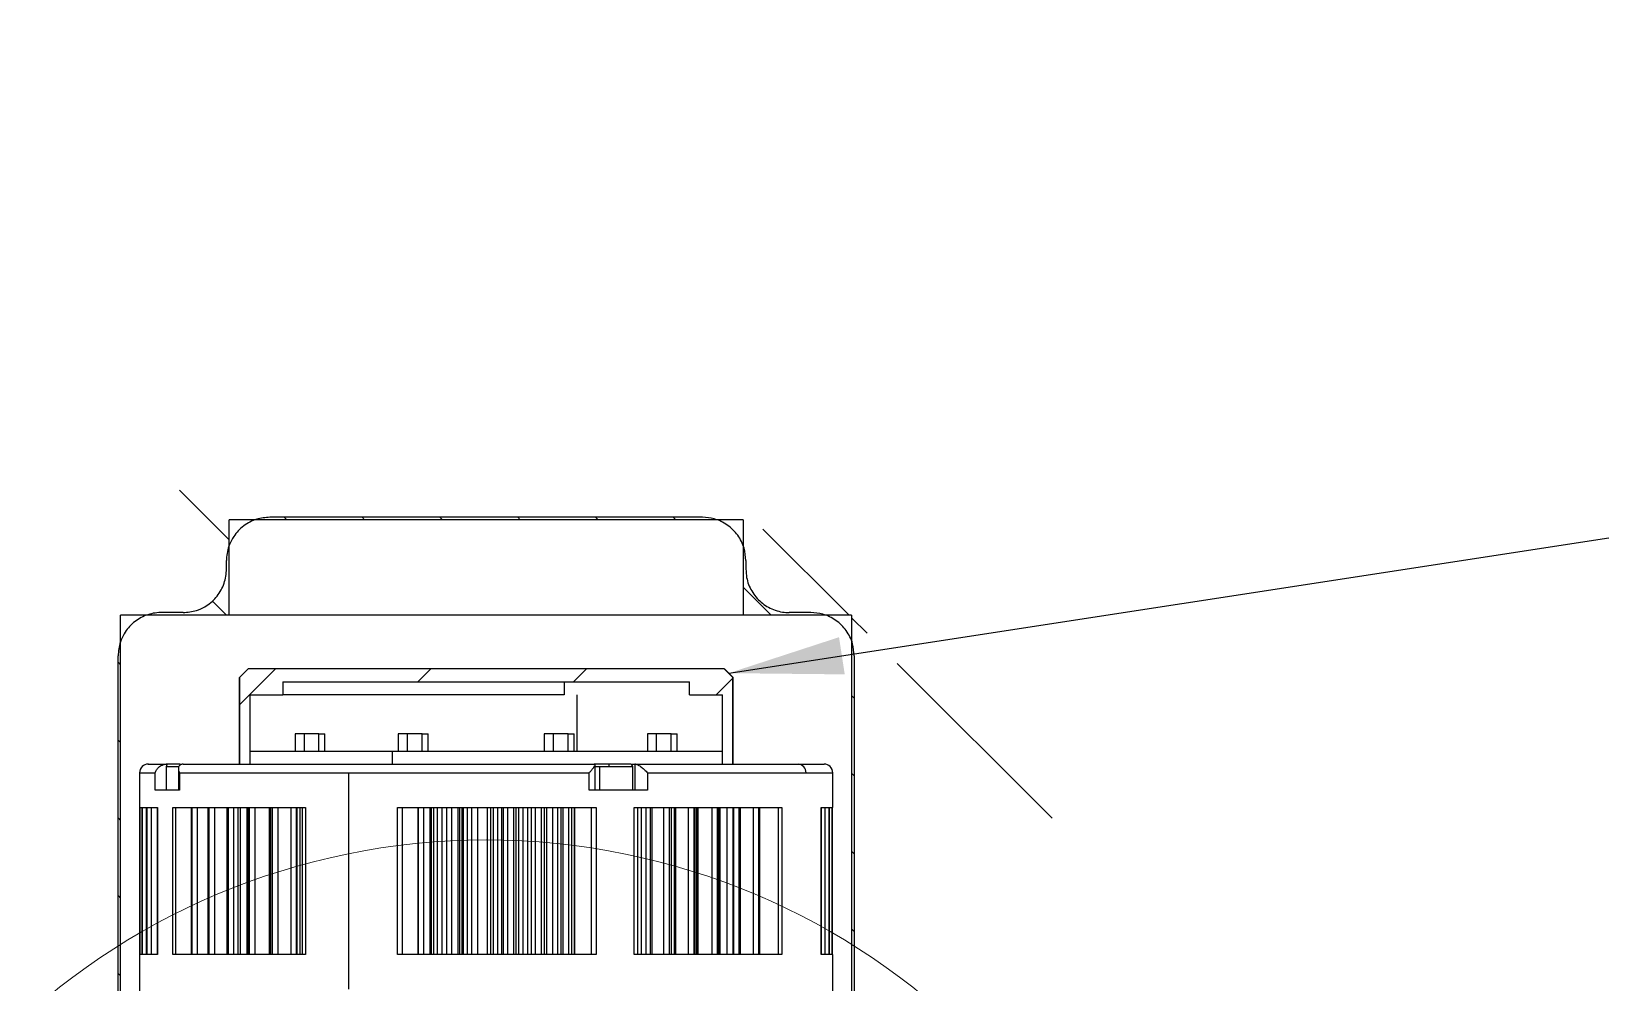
# Model space of a CAD drawing. Header units: millimetres. Extents: x 2 to 1187, y 2 to 839.
# Drawn here: x 290.98 to 336.25, y 471.19 to 498.65 of the extents above; entities that cross this region are included whole.
import ezdxf

# ---------------------------------------------------------------- set-up
doc = ezdxf.new("R2010")
doc.units = ezdxf.units.MM
doc.dimstyles.new('SLDDIMSTYLE0', dxfattribs={"dimtxt": 0.18, "dimasz": 3.302, "dimexe": 0, "dimexo": 0.0625, "dimgap": 0, "dimtad": 0, "dimtih": 1, "dimtoh": 1, "dimdec": 0, "dimrnd": 1e-09, "dimzin": 0, "dimdsep": 46, "dimtxsty": 'Standard', "dimsah": 1, "dimcen": 0.09, "dimadec": 0, "dimazin": 0, "dimtfac": 3.302, "dimtdec": 0, "dimtofl": 0, "dimtmove": 0, "dimatfit": 3, "dimfxl": 1, "dimfrac": 2, "dimtolj": 1, "dimtzin": 0, "dimarcsym": 0})

# ---------------------------------------------------------------- blocks, each defined once
blk = doc.blocks.new('SW_HATCH_1')
at = {"color": 0, "linetype": 'Continuous', "lineweight": 18}
for p, q in [((129.497, 4.342), (128.064, 5.775)), ((131.165, 4.92), (131.09, 4.995)), ((133.41, 4.92), (133.335, 4.995)), ((135.655, 4.92), (135.58, 4.995)), ((137.9, 4.92), (137.825, 4.995)), ((140.145, 4.92), (140.07, 4.995)), ((142.39, 4.92), (142.315, 4.995)), ((147.385, 2.17), (144.902, 4.653)), ((145.14, 2.17), (144.334, 2.976)), ((129.425, 2.17), (129.016, 2.578)), ((127.18, 2.17), (127.167, 2.182)), ((147.907, 1.648), (147.461, 2.094)), ((126.37, 0.734), (126.295, 0.809)), ((129.797, -0.416), (130.833, 0.62)), ((134.948, 0.245), (135.323, 0.62)), ((139.439, 0.245), (139.814, 0.62)), ((153.243, -3.688), (148.778, 0.777)), ((143.554, -0.13), (144.034, 0.35)), ((147.536, -0.226), (147.461, -0.151)), ((126.37, -1.511), (126.295, -1.436)), ((147.536, -2.471), (147.461, -2.396)), ((126.37, -3.756), (126.295, -3.681)), ((147.536, -4.716), (147.461, -4.641)), ((126.37, -6.001), (126.295, -5.926)), ((147.536, -6.961), (147.461, -6.886)), ((126.37, -8.246), (126.295, -8.171))]:
    blk.add_line(p, q, dxfattribs=at)

msp = doc.modelspace()

# ---------------------------------------------------------------- linework, layer by layer
at = {"color": 7, "linetype": 'Continuous', "lineweight": 25}
for p, q in [((311.5164, 484.5516), (296.6794, 484.5516)), ((296.6794, 481.8016), (296.6794, 484.5516)), ((310.3402, 484.6266), (297.8556, 484.6266)), ((311.5164, 484.5516), (311.5164, 481.8016)), ((296.5979, 483.3766), (296.5979, 483.1266)), ((296.6043, 483.3766), (296.5979, 483.3766)), ((296.5979, 483.1266), (296.6043, 483.1266)), ((296.6043, 483.1266), (296.6043, 483.3766)), ((311.5915, 483.3766), (311.5915, 483.1266)), ((311.5979, 483.3766), (311.5915, 483.3766)), ((311.5915, 483.1266), (311.5979, 483.1266)), ((311.5979, 483.1266), (311.5979, 483.3766)), ((296.6794, 481.8016), (293.5525, 481.8016)), ((293.5525, 464.3016), (293.5525, 481.8016)), ((295.3534, 481.8766), (294.728, 481.8766)), ((311.5164, 481.8016), (296.6794, 481.8016)), ((314.6433, 481.8016), (311.5164, 481.8016)), ((313.4678, 481.8766), (312.8424, 481.8766)), ((314.6433, 481.8016), (314.6433, 464.3016)), ((293.4729, 480.6266), (293.4729, 464.3766)), ((293.4774, 480.6266), (293.4729, 480.6266)), ((293.4774, 464.3766), (293.4774, 480.6266)), ((314.7184, 480.6266), (314.7184, 464.3766)), ((314.7229, 480.6266), (314.7184, 480.6266)), ((314.7229, 464.8766), (314.7229, 480.6266)), ((296.9729, 480.0016), (296.9729, 477.5016)), ((297.2299, 480.2516), (296.9797, 480.0016)), ((296.9797, 480.0016), (296.9797, 477.5016)), ((310.9659, 480.2516), (297.2299, 480.2516)), ((311.2161, 480.0016), (310.9659, 480.2516)), ((310.9659, 480.2516), (310.9729, 480.2516)), ((311.2229, 480.0016), (310.9729, 480.2516)), ((311.2161, 477.5016), (311.2161, 480.0016)), ((311.2161, 480.0016), (311.2229, 480.0016)), ((311.2229, 477.5016), (311.2229, 480.0016)), ((297.28, 479.5016), (298.2311, 479.5016)), ((297.28, 479.5016), (297.28, 477.5016)), ((298.2311, 479.8766), (309.9647, 479.8766)), ((298.2311, 479.8766), (298.2311, 479.5016)), ((306.3462, 479.5016), (298.2311, 479.5016)), ((306.3462, 479.8766), (306.3462, 479.5016)), ((306.7097, 479.5016), (306.7097, 477.8766)), ((309.9647, 479.5016), (309.9647, 479.8766)), ((309.9647, 479.5016), (310.9158, 479.5016)), ((310.9158, 477.5016), (310.9158, 479.5016)), ((298.5864, 478.3766), (298.5864, 477.8766)), ((298.8447, 478.3766), (298.5864, 478.3766)), ((298.8447, 478.3766), (298.8447, 477.8766)), ((299.2749, 478.3766), (298.8447, 478.3766)), ((299.2749, 477.8766), (299.2749, 478.3766)), ((299.2749, 478.3766), (299.4467, 478.3766)), ((299.4467, 477.8766), (299.4467, 478.3766)), ((301.563, 478.3766), (301.563, 477.8766)), ((301.8213, 478.3766), (301.563, 478.3766)), ((301.8213, 478.3766), (301.8213, 477.8766)), ((302.2514, 478.3766), (301.8213, 478.3766)), ((302.2514, 477.8766), (302.2514, 478.3766)), ((302.2514, 478.3766), (302.4233, 478.3766)), ((302.4233, 477.8766), (302.4233, 478.3766)), ((305.7725, 478.3766), (305.7725, 477.8766)), ((306.0308, 478.3766), (305.7725, 478.3766)), ((306.0308, 478.3766), (306.0308, 477.8766)), ((306.461, 478.3766), (306.0308, 478.3766)), ((306.461, 477.8766), (306.461, 478.3766)), ((306.461, 478.3766), (306.6328, 478.3766)), ((306.6328, 477.8766), (306.6328, 478.3766)), ((308.7491, 478.3766), (308.7491, 477.8766)), ((309.0074, 478.3766), (308.7491, 478.3766)), ((309.0074, 478.3766), (309.0074, 477.8766)), ((309.4375, 478.3766), (309.0074, 478.3766)), ((309.4375, 477.8766), (309.4375, 478.3766)), ((309.4375, 478.3766), (309.6094, 478.3766)), ((309.6094, 477.8766), (309.6094, 478.3766)), ((297.28, 477.8766), (301.3897, 477.8766)), ((301.3897, 477.8766), (301.3897, 477.5016)), ((301.3897, 477.8766), (310.9158, 477.8766)), ((294.0979, 477.2516), (294.0979, 476.2516)), ((294.0979, 477.2516), (294.5489, 477.2516)), ((294.5489, 476.7516), (294.5489, 477.2516)), ((294.8645, 477.4266), (294.8645, 476.7516)), ((295.2267, 477.4266), (294.8646, 477.4266)), ((294.9787, 477.5016), (294.8649, 477.5016)), ((295.2174, 477.3647), (295.2174, 476.7516)), ((295.2461, 477.2516), (300.1299, 477.2516)), ((295.2461, 477.2516), (295.2461, 476.7516)), ((300.1299, 477.2516), (300.1299, 471.0016)), ((300.1299, 477.2516), (307.0672, 477.2516)), ((307.0672, 476.7516), (307.0672, 477.2516)), ((307.243, 476.7516), (307.243, 477.5022)), ((307.3649, 477.4266), (307.243, 477.4266)), ((307.3649, 477.4266), (307.3649, 476.7516)), ((307.6513, 477.4266), (307.3649, 477.4266)), ((308.3252, 477.4266), (307.6513, 477.4266)), ((308.3125, 477.5016), (308.3841, 477.5016)), ((308.3252, 476.7516), (308.3252, 477.4266)), ((308.3841, 477.5016), (308.3841, 476.7516)), ((308.4114, 477.5016), (308.3841, 477.5016)), ((308.7504, 477.2516), (308.7504, 476.7516)), ((308.7504, 477.2516), (313.3268, 477.2516)), ((313.3268, 477.2516), (314.0979, 477.2516)), ((314.0979, 476.2516), (314.0979, 477.2516)), ((295.2461, 476.7516), (294.5489, 476.7516)), ((308.7504, 476.7516), (307.0672, 476.7516)), ((294.0979, 476.2516), (294.1032, 476.2516)), ((294.1031, 476.2516), (294.1031, 472.0016)), ((294.1032, 476.2516), (294.1032, 472.0016)), ((294.1034, 472.0016), (294.1034, 476.2516)), ((294.1034, 476.2516), (294.1695, 476.2516)), ((294.1686, 476.2516), (294.1686, 472.0016)), ((294.1695, 476.2516), (294.1695, 472.0016)), ((294.1705, 472.0016), (294.1705, 476.2516)), ((294.1705, 476.2516), (294.3113, 476.2516)), ((294.2952, 472.0016), (294.2952, 476.2516)), ((294.3087, 476.2516), (294.3087, 472.0016)), ((294.3113, 476.2516), (294.3113, 472.0016)), ((294.3131, 472.0016), (294.3131, 476.2516)), ((294.3131, 476.2516), (294.6145, 476.2516)), ((294.4469, 472.0016), (294.4469, 476.2516)), ((294.6016, 476.2516), (294.6016, 472.0016)), ((294.6145, 476.2516), (294.6145, 472.0016)), ((295.0548, 472.0016), (295.0548, 476.2516)), ((295.0548, 476.2516), (295.6044, 476.2516)), ((295.1487, 472.0016), (295.1487, 476.2516)), ((295.5856, 476.2516), (295.5856, 472.0016)), ((295.6044, 476.2516), (295.6044, 472.0016)), ((295.6089, 472.0016), (295.6089, 476.2516)), ((295.6089, 476.2516), (296.0968, 476.2516)), ((295.7684, 472.0016), (295.7684, 476.2516)), ((296.0718, 476.2516), (296.0718, 472.0016)), ((296.0968, 476.2516), (296.0968, 472.0016)), ((296.1019, 472.0016), (296.1019, 476.2516)), ((296.1019, 476.2516), (296.65, 476.2516)), ((296.2648, 472.0016), (296.2648, 476.2516)), ((296.6181, 476.2516), (296.6181, 472.0016)), ((296.65, 476.2516), (296.65, 472.0016)), ((296.6557, 472.0016), (296.6557, 476.2516)), ((296.6557, 476.2516), (297.26, 476.2516)), ((296.8176, 472.0016), (296.8176, 476.2516)), ((296.9361, 476.2516), (296.9361, 472.0016)), ((296.9957, 476.2516), (296.9957, 472.0016)), ((297.203, 472.0016), (297.203, 476.2516)), ((297.2204, 476.2516), (297.2204, 472.0016)), ((297.26, 476.2516), (297.26, 472.0016)), ((297.2662, 472.0016), (297.2662, 476.2516)), ((297.2662, 476.2516), (297.9219, 476.2516)), ((297.4324, 472.0016), (297.4324, 476.2516)), ((297.8427, 472.0016), (297.8427, 476.2516)), ((297.8741, 476.2516), (297.8741, 472.0016)), ((297.9219, 476.2516), (297.9219, 472.0016)), ((297.9286, 472.0016), (297.9286, 476.2516)), ((297.9286, 476.2516), (298.8847, 476.2516)), ((298.0945, 472.0016), (298.0945, 476.2516)), ((298.473, 472.0016), (298.473, 476.2516)), ((298.6114, 476.2516), (298.6114, 472.0016)), ((298.6356, 476.2516), (298.6356, 472.0016)), ((298.7203, 476.2516), (298.7203, 472.0016)), ((298.7899, 476.2516), (298.7899, 472.0016)), ((298.8847, 476.2516), (298.8847, 472.0016)), ((301.5414, 476.2516), (302.6818, 476.2516)), ((301.5414, 472.0016), (301.5414, 476.2516)), ((301.6826, 472.0016), (301.6826, 476.2516)), ((302.138, 472.0016), (302.138, 476.2516)), ((302.1483, 472.0016), (302.1483, 476.2516)), ((302.2926, 476.2516), (302.2926, 472.0016)), ((302.4855, 472.0016), (302.4855, 476.2516)), ((302.5133, 476.2516), (302.5133, 472.0016)), ((302.5745, 476.2516), (302.5745, 472.0016)), ((302.6818, 476.2516), (302.6818, 472.0016)), ((302.6903, 476.2516), (303.55, 476.2516)), ((302.6903, 472.0016), (302.6903, 476.2516)), ((302.8287, 472.0016), (302.8287, 476.2516)), ((302.9655, 472.0016), (302.9655, 476.2516)), ((303.0999, 476.2516), (303.0999, 472.0016)), ((303.2854, 472.0016), (303.2854, 476.2516)), ((303.3241, 476.2516), (303.3241, 472.0016)), ((303.3992, 476.2516), (303.3992, 472.0016)), ((303.4321, 476.2516), (303.4321, 472.0016)), ((303.55, 476.2516), (303.55, 472.0016)), ((303.5585, 476.2516), (304.4223, 476.2516)), ((303.5585, 472.0016), (303.5585, 476.2516)), ((303.6877, 472.0016), (303.6877, 476.2516)), ((303.8444, 476.2516), (303.8444, 472.0016)), ((304.1407, 472.0016), (304.1407, 476.2516)), ((304.2219, 476.2516), (304.2219, 472.0016)), ((304.2953, 476.2516), (304.2953, 472.0016)), ((304.4223, 476.2516), (304.4223, 472.0016)), ((304.4308, 476.2516), (305.2922, 476.2516)), ((304.4308, 472.0016), (304.4308, 476.2516)), ((304.5512, 472.0016), (304.5512, 476.2516)), ((304.5957, 472.0016), (304.5957, 476.2516)), ((304.7119, 476.2516), (304.7119, 472.0016)), ((304.8978, 472.0016), (304.8978, 476.2516)), ((304.9582, 476.2516), (304.9582, 472.0016)), ((305.0302, 476.2516), (305.0302, 472.0016)), ((305.1557, 476.2516), (305.1557, 472.0016)), ((305.2922, 476.2516), (305.2922, 472.0016)), ((305.3006, 476.2516), (306.153, 476.2516)), ((305.3006, 472.0016), (305.3006, 476.2516)), ((305.4106, 472.0016), (305.4106, 476.2516)), ((305.514, 476.2516), (305.514, 472.0016)), ((305.6979, 472.0016), (305.6979, 476.2516)), ((305.7692, 476.2516), (305.7692, 472.0016)), ((305.8381, 476.2516), (305.8381, 472.0016)), ((306.0088, 476.2516), (306.0088, 472.0016)), ((306.153, 476.2516), (306.153, 472.0016)), ((306.1613, 476.2516), (307.2706, 476.2516)), ((306.1613, 472.0016), (306.1613, 476.2516)), ((306.2605, 472.0016), (306.2605, 476.2516)), ((306.3053, 476.2516), (306.3053, 472.0016)), ((306.4826, 472.0016), (306.4826, 476.2516)), ((306.5644, 476.2516), (306.5644, 472.0016)), ((306.6323, 476.2516), (306.6323, 472.0016)), ((306.6447, 476.2516), (306.6447, 472.0016)), ((307.1294, 476.2516), (307.1294, 472.0016)), ((307.2706, 476.2516), (307.2706, 472.0016)), ((308.3666, 476.2516), (309.3762, 476.2516)), ((308.3666, 472.0016), (308.3666, 476.2516)), ((308.4721, 472.0016), (308.4721, 476.2516)), ((308.5779, 472.0016), (308.5779, 476.2516)), ((308.7174, 472.0016), (308.7174, 476.2516)), ((308.8295, 476.2516), (308.8295, 472.0016)), ((308.8777, 476.2516), (308.8777, 472.0016)), ((309.2124, 476.2516), (309.2124, 472.0016)), ((309.3762, 476.2516), (309.3762, 472.0016)), ((309.3835, 476.2516), (310.0964, 476.2516)), ((309.3835, 472.0016), (309.3835, 476.2516)), ((309.4424, 472.0016), (309.4424, 476.2516)), ((309.5195, 476.2516), (309.5195, 472.0016)), ((309.5606, 476.2516), (309.5606, 472.0016)), ((309.9308, 476.2516), (309.9308, 472.0016)), ((310.0964, 476.2516), (310.0964, 472.0016)), ((310.1032, 476.2516), (310.7709, 476.2516)), ((310.1032, 472.0016), (310.1032, 476.2516)), ((310.1531, 472.0016), (310.1531, 476.2516)), ((310.1687, 476.2516), (310.1687, 472.0016)), ((310.202, 476.2516), (310.202, 472.0016)), ((310.6047, 476.2516), (310.6047, 472.0016)), ((310.7709, 476.2516), (310.7709, 472.0016)), ((310.7773, 476.2516), (311.3947, 476.2516)), ((310.7773, 472.0016), (310.7773, 476.2516)), ((310.8188, 472.0016), (310.8188, 476.2516)), ((310.8415, 476.2516), (310.8415, 472.0016)), ((311.0533, 472.0016), (311.0533, 476.2516)), ((311.2108, 476.2516), (311.2108, 472.0016)), ((311.2323, 476.2516), (311.2323, 472.0016)), ((311.3947, 476.2516), (311.3947, 472.0016)), ((311.4005, 476.2516), (311.9629, 476.2516)), ((311.4005, 472.0016), (311.4005, 476.2516)), ((311.4342, 472.0016), (311.4342, 476.2516)), ((311.7992, 476.2516), (311.7992, 472.0016)), ((311.9629, 476.2516), (311.9629, 472.0016)), ((311.9681, 476.2516), (312.6315, 476.2516)), ((311.9681, 472.0016), (311.9681, 476.2516)), ((311.9947, 472.0016), (311.9947, 476.2516)), ((312.5268, 476.2516), (312.5268, 472.0016)), ((312.6315, 476.2516), (312.6315, 472.0016)), ((313.7656, 476.2516), (313.9971, 476.2516)), ((313.7656, 472.0016), (313.7656, 476.2516)), ((313.7739, 472.0016), (313.7739, 476.2516)), ((313.8701, 476.2516), (313.8701, 472.0016)), ((313.9971, 476.2516), (313.9971, 472.0016)), ((313.9983, 476.2516), (314.0829, 476.2516)), ((313.9983, 472.0016), (313.9983, 476.2516)), ((313.9996, 472.0016), (313.9996, 476.2516)), ((314.0829, 476.2516), (314.0829, 472.0016)), ((314.0833, 476.2516), (314.0979, 476.2516)), ((314.0833, 472.0016), (314.0833, 476.2516)), ((314.0835, 472.0016), (314.0835, 476.2516)), ((314.0927, 472.0016), (314.0927, 476.2516)), ((294.0979, 472.0016), (294.0979, 468.6266)), ((294.1032, 472.0016), (294.0979, 472.0016)), ((294.1695, 472.0016), (294.1034, 472.0016)), ((294.3113, 472.0016), (294.1705, 472.0016)), ((294.6145, 472.0016), (294.3131, 472.0016)), ((295.6044, 472.0016), (295.0548, 472.0016)), ((296.0968, 472.0016), (295.6089, 472.0016)), ((296.65, 472.0016), (296.1019, 472.0016)), ((297.26, 472.0016), (296.6557, 472.0016)), ((297.9219, 472.0016), (297.2662, 472.0016)), ((298.8847, 472.0016), (297.9286, 472.0016)), ((302.6818, 472.0016), (301.5414, 472.0016)), ((303.55, 472.0016), (302.6903, 472.0016)), ((304.4223, 472.0016), (303.5585, 472.0016)), ((305.2922, 472.0016), (304.4308, 472.0016)), ((306.153, 472.0016), (305.3006, 472.0016)), ((307.2706, 472.0016), (306.1613, 472.0016)), ((309.3762, 472.0016), (308.3666, 472.0016)), ((310.0964, 472.0016), (309.3835, 472.0016)), ((310.7709, 472.0016), (310.1032, 472.0016)), ((311.3947, 472.0016), (310.7773, 472.0016)), ((311.9629, 472.0016), (311.4005, 472.0016)), ((312.6315, 472.0016), (311.9681, 472.0016)), ((313.9971, 472.0016), (313.7656, 472.0016)), ((314.0829, 472.0016), (313.9983, 472.0016)), ((314.0979, 472.0016), (314.0833, 472.0016)), ((314.0979, 468.6266), (314.0979, 472.0016))]:
    msp.add_line(p, q, dxfattribs=at)
at = {"color": 7, "linetype": 'Continuous', "lineweight": 18}
msp.add_circle((304.0979, 455.3766), 19.9348, dxfattribs=at)
at = {"color": 7, "linetype": 'Continuous', "lineweight": 25}
for centre, radius, start, end in [((294.3479, 477.2516), 0.25, 90, 180), ((294.9396, 477.4266), 0.075, 90.00557, 180.00556), ((306.6988, 477.4453), 0.9526, 358.87266, 3.38551), ((308.2502, 477.4266), 0.075, 0, 90), ((313.0861, 477.2608), 0.2409, 357.79589, 87.61164), ((313.8479, 477.2516), 0.25, 0, 90)]:
    msp.add_arc(centre, radius, start, end, dxfattribs=at)
for points, knots in [([(297.8556, 484.6266), (297.7277, 484.6151), (297.459, 484.591), (297.0894, 484.3935), (296.8313, 484.1224), (296.6598, 483.7948), (296.6066, 483.5502), (296.6045, 483.3935), (296.6043, 483.3766)], [0, 0, 0, 0, 0.1954473, 0.4104424, 0.6252429, 0.7597024, 0.9740539, 1, 1, 1, 1]), ([(311.5915, 483.3766), (311.5813, 483.4964), (311.5594, 483.7564), (311.3729, 484.1222), (311.0701, 484.42), (310.7071, 484.5973), (310.4535, 484.6175), (310.3402, 484.6266)], [0, 0, 0, 0, 0.1832178, 0.397591, 0.6120475, 0.8266729, 1, 1, 1, 1]), ([(295.3534, 481.8766), (295.4837, 481.8882), (295.7022, 481.9076), (296.031, 482.0582), (296.3203, 482.2957), (296.5404, 482.6625), (296.6024, 482.9573), (296.6042, 483.1118), (296.6043, 483.1266)], [0, 0, 0, 0, 0.198879, 0.3335479, 0.5482115, 0.76288, 0.9774269, 1, 1, 1, 1]), ([(311.5915, 483.1266), (311.5959, 483.0479), (311.6083, 482.8293), (311.7412, 482.4867), (312.0136, 482.1583), (312.381, 481.9392), (312.675, 481.8783), (312.8287, 481.8767), (312.8424, 481.8766)], [0, 0, 0, 0, 0.1205321, 0.3350636, 0.5495905, 0.7642345, 0.9790302, 1, 1, 1, 1]), ([(294.728, 481.8766), (294.7193, 481.8765), (294.5706, 481.8755), (294.2807, 481.8193), (293.9105, 481.6044), (293.6689, 481.3188), (293.511, 480.987), (293.4901, 480.7628), (293.4774, 480.6266)], [0, 0, 0, 0, 0.0133436, 0.228196, 0.4430163, 0.6577507, 0.7921541, 1, 1, 1, 1]), ([(314.7184, 480.6266), (314.7085, 480.745), (314.6868, 481.0037), (314.5022, 481.369), (314.2003, 481.6678), (313.8369, 481.8468), (313.5822, 481.8673), (313.4678, 481.8766)], [0, 0, 0, 0, 0.1812071, 0.3957286, 0.610293, 0.8249416, 1, 1, 1, 1]), ([(294.3544, 477.5016), (294.3523, 477.5016), (294.3187, 477.5016), (294.4492, 477.5016), (294.727, 477.5016), (294.8649, 477.5016)], [0, 0, 0, 0, 0.032966, 0.5199363, 1, 1, 1, 1]), ([(294.5489, 477.2516), (294.5524, 477.2619), (294.5579, 477.2783), (294.5708, 477.3063), (294.5963, 477.3511), (294.6396, 477.4027), (294.6986, 477.4484), (294.7506, 477.4771), (294.8071, 477.4974), (294.8461, 477.5002), (294.8649, 477.5016)], [0, 0, 0, 0, 0.09213128, 0.14672443, 0.25038411, 0.49930729, 0.63236763, 0.74983043, 0.8792133, 1, 1, 1, 1]), ([(295.2665, 477.5016), (295.2418, 477.5016), (295.1642, 477.5016), (295.0535, 477.5016), (294.9589, 477.5016), (294.9455, 477.5016), (294.9396, 477.5016)], [0, 0, 0, 0, 0.1251091, 0.3930768, 0.7320322, 1, 1, 1, 1]), ([(295.354, 477.5016), (295.3373, 477.5002), (295.3029, 477.4974), (295.2651, 477.4771), (295.2379, 477.4484), (295.2172, 477.4027), (295.2138, 477.3357), (295.2353, 477.2796), (295.2461, 477.2516)], [0, 0, 0, 0, 0.12086486, 0.25031134, 0.36786702, 0.50097598, 0.75003976, 1, 1, 1, 1]), ([(295.354, 477.5016), (295.592, 477.5016), (296.0788, 477.5016), (297.0755, 477.5016), (298.273, 477.5016), (299.658, 477.5016), (301.1655, 477.5016), (302.7339, 477.5016), (304.2967, 477.5016), (305.8119, 477.5016), (306.7645, 477.5016), (307.2307, 477.5016)], [0, 0, 0, 0, 0.10559328, 0.2158689, 0.32971182, 0.44577353, 0.56253256, 0.67640793, 0.78807721, 0.89628915, 1, 1, 1, 1]), ([(307.0672, 477.2516), (307.0771, 477.2619), (307.0928, 477.2783), (307.1183, 477.3063), (307.158, 477.3511), (307.199, 477.4027), (307.2285, 477.4484), (307.242, 477.4771), (307.2452, 477.4974), (307.2354, 477.5002), (307.2307, 477.5016)], [0, 0, 0, 0, 0.09213128, 0.14672443, 0.25038411, 0.49930729, 0.63236763, 0.74983043, 0.8792133, 1, 1, 1, 1]), ([(307.6498, 477.5016), (307.5921, 477.5016), (307.4615, 477.5016), (307.3069, 477.5016), (307.2348, 477.5016), (307.2134, 477.5016)], [0, 0, 0, 0, 0.3574198, 0.8095241, 1, 1, 1, 1]), ([(308.2486, 477.5016), (308.2437, 477.5016), (308.2337, 477.5016), (308.145, 477.5016), (308.0095, 477.5016), (307.8385, 477.5016), (307.7076, 477.5016), (307.6498, 477.5016)], [0, 0, 0, 0, 0.2017643, 0.4033132, 0.5860707, 0.8172426, 1, 1, 1, 1]), ([(308.4114, 477.5016), (308.4213, 477.5002), (308.442, 477.4974), (308.4842, 477.4771), (308.5305, 477.4484), (308.5931, 477.4027), (308.6712, 477.3357), (308.724, 477.2796), (308.7504, 477.2516)], [0, 0, 0, 0, 0.1208649, 0.2503113, 0.367867, 0.500976, 0.7500398, 1, 1, 1, 1]), ([(308.4114, 477.5016), (308.7909, 477.5016), (309.5544, 477.5016), (310.5869, 477.5016), (311.5636, 477.5016), (312.4418, 477.5016), (312.879, 477.5016), (313.0961, 477.5016)], [0, 0, 0, 0, 0.1851148, 0.3723582, 0.560616, 0.7818658, 1, 1, 1, 1]), ([(313.0961, 477.5016), (313.2463, 477.5016), (313.5484, 477.5016), (313.8036, 477.5016), (313.833, 477.5016), (313.8477, 477.5016)], [0, 0, 0, 0, 0.330199, 0.6641947, 1, 1, 1, 1])]:
    msp.add_open_spline(points, degree=3, knots=knots, dxfattribs=at)

# ---------------------------------------------------------------- block references
at = {"color": 7, "linetype": 'Continuous', "lineweight": 18}
msp.add_blockref('SW_HATCH_1', (167.1822, 479.6319), dxfattribs=at)

# ---------------------------------------------------------------- leaders
at = {"color": 7, "linetype": 'Continuous', "lineweight": 0}
for points in [[(311.0979, 480.1266), (431.5914, 498.6536)], [(314.0931, 465.2516), (431.5914, 480.7201)]]:
    msp.add_leader(points, dimstyle='SLDDIMSTYLE0', dxfattribs=at)

doc.saveas('drawing.dxf')
